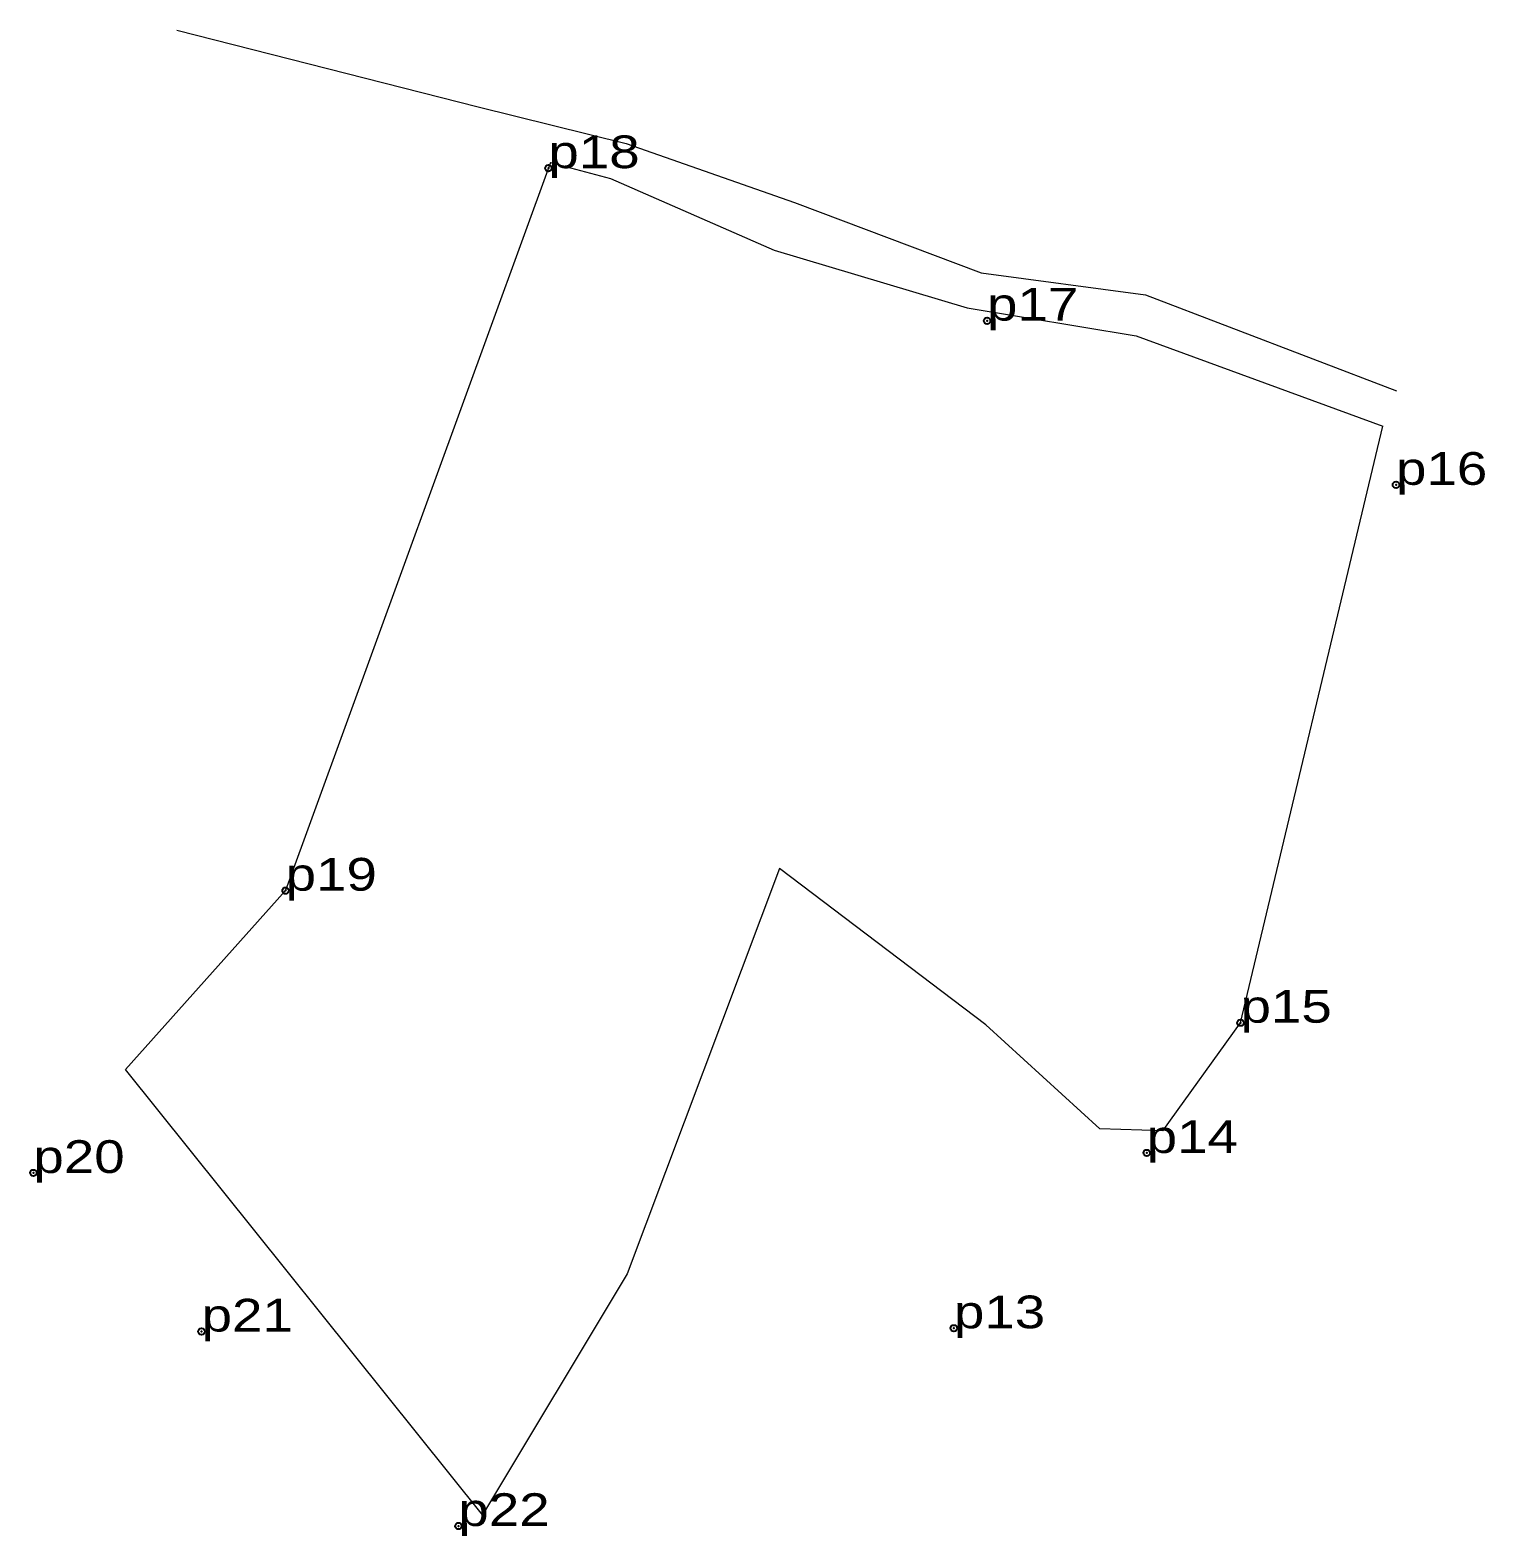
# Model space of a CAD drawing. Header units: metres. Extents: x 548074 to 551397, y 1820931 to 1822977.
# Drawn here: x 549139.3 to 549219.3, y 1821795.1 to 1821877.9 of the extents above; entities that cross this region are included whole.
import ezdxf

# ---------------------------------------------------------------- set-up
doc = ezdxf.new("R2010")
doc.units = ezdxf.units.M
doc.header["$LTSCALE"] = 0.72
doc.header["$PDMODE"] = 32
doc.header["$PDSIZE"] = 0.36
doc.layers.add('12', color=7, linetype='Continuous')
doc.layers.add('7', color=7, linetype='Continuous')
doc.layers.add('17', color=7, linetype='Continuous', lineweight=13)

msp = doc.modelspace()

# ---------------------------------------------------------------- linework, layer by layer
at = {"layer": '17'}
for points in [[(549147.4, 1821877.91), (549163.97, 1821873.7), (549172.11, 1821871.67), (549181.36, 1821868.44), (549191.62, 1821864.56), (549200.67, 1821863.36), (549214.47, 1821858.07)], [(549167.94, 1821870.64), (549153.38, 1821830.6), (549144.58, 1821820.76)], [(549167.94, 1821870.64), (549171.25, 1821869.75), (549180.25, 1821865.81), (549190.85, 1821862.65), (549200.16, 1821861.1), (549213.71, 1821856.13)], [(549201.61, 1821817.4), (549205.89, 1821823.34), (549213.71, 1821856.13)], [(549201.61, 1821817.4), (549198.15, 1821817.5), (549191.88, 1821823.22), (549180.54, 1821831.81), (549172.17, 1821809.54), (549164.21, 1821796.29), (549144.58, 1821820.76)]]:
    msp.add_lwpolyline(points, dxfattribs=at)
at = {"layer": '7'}
for p in [(549167.83, 1821870.32), (549191.95, 1821861.93), (549214.44, 1821852.91), (549153.38, 1821830.6), (549205.89, 1821823.34), (549200.73, 1821816.18), (549139.51, 1821815.08), (549190.13, 1821806.54), (549148.76, 1821806.36), (549162.88, 1821795.67)]:
    msp.add_point(p, dxfattribs=at)

# ---------------------------------------------------------------- texts
at = {"layer": '12', "width": 1.25}
for s, p in [('p18', (549167.83, 1821870.32)), ('p17', (549191.95, 1821861.94)), ('p16', (549214.44, 1821852.91)), ('p19', (549153.38, 1821830.6)), ('p15', (549205.89, 1821823.34)), ('p14', (549200.73, 1821816.18)), ('p20', (549139.51, 1821815.08)), ('p13', (549190.13, 1821806.54)), ('p21', (549148.76, 1821806.36)), ('p22', (549162.88, 1821795.67))]:
    msp.add_text(s, height=1.8, dxfattribs=at).set_placement(p)

doc.saveas('drawing.dxf')
